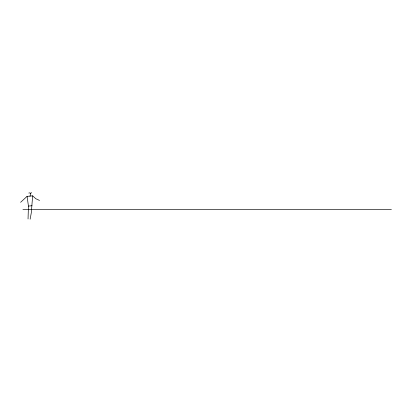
<?xml version="1.0" encoding="UTF-8"?>
<svg xmlns="http://www.w3.org/2000/svg" width="412" height="412" viewBox="0 0 412 412"><rect width="100%" height="100%" fill="white"/><g stroke="black" fill="none" stroke-linecap="round" stroke-linejoin="round"><path stroke-width="0.62" d="M39.552 200.453L35.72 198.687L32.651 195.839L27.084 196.359L28.438 206.088L28.047 218.978M30.128 219.21L31.312 212.7L32.651 195.839M29.983 196.318L30.679 193.506L31.163 192.842L31.683 192.79M27.084 196.359L20.6 202.318M28.819 193.053L29.983 192.873L30.679 193.506M28.438 206.088L32.007 205.732M22.923 209.564L391.4 209.564"/></g></svg>
